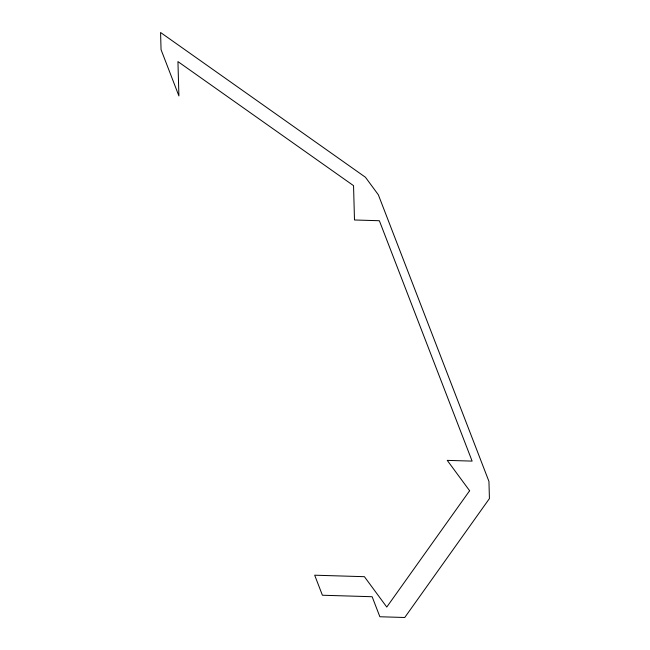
<?xml version="1.0" encoding="UTF-8"?>
<svg xmlns="http://www.w3.org/2000/svg" width="650" height="650" viewBox="0 0 650 650"><rect width="100%" height="100%" fill="white"/><g stroke="black" fill="none" stroke-linecap="round" stroke-linejoin="round"><path stroke-width="0.97" d="M469.617 490.742L386.774 607.059L364.414 576.688L314.681 575.201L322.408 595.238L372.141 596.724L379.876 616.753L404.739 617.5L489.426 498.574L488.946 481.414L378.341 194.773L365.43 177.239L160.574 32.5L161.054 49.66L178.904 95.924L177.946 61.604L353.543 185.656L354.494 219.984L379.364 220.732L472.119 461.11L447.249 460.371L469.617 490.742"/></g></svg>
